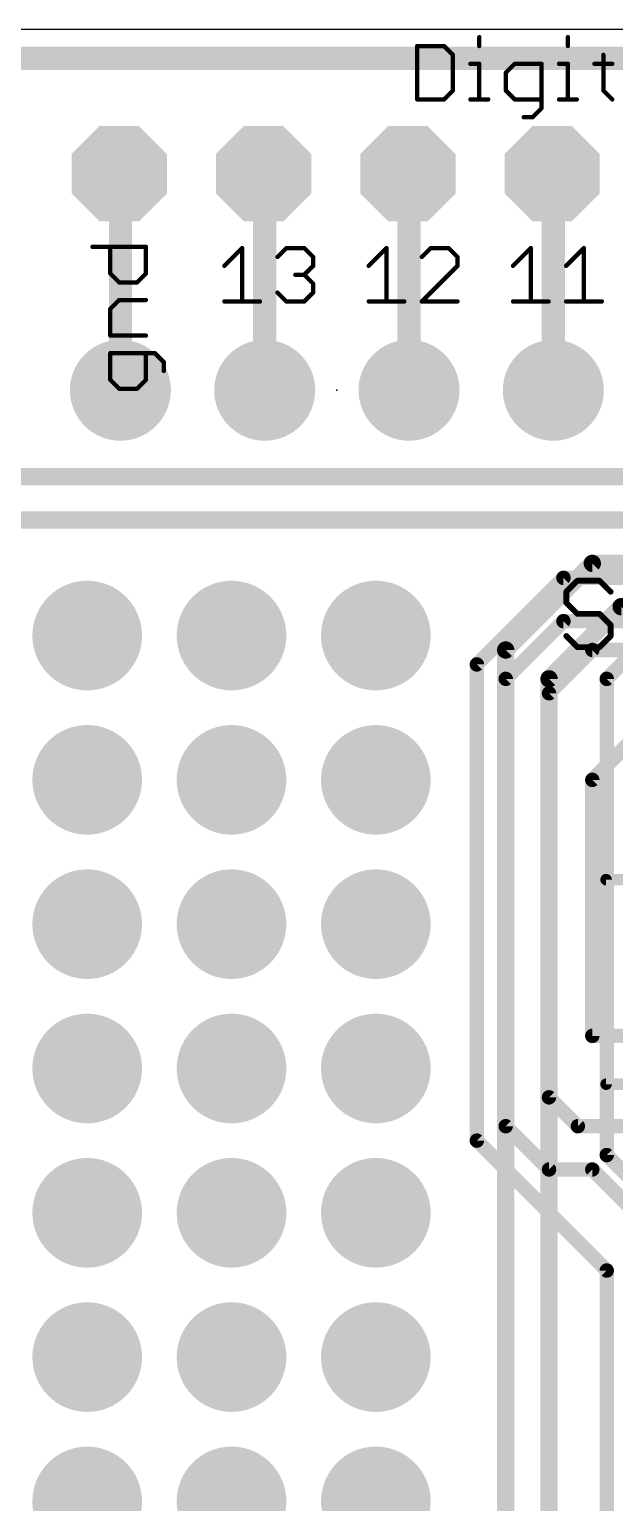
# Model space of a CAD drawing. Extents: x -16 to 117, y 0 to 53.
# Drawn here: x 8.64 to 18.93, y 27.41 to 53.34 of the extents above; entities that cross this region are included whole.
import ezdxf

# ---------------------------------------------------------------- set-up
doc = ezdxf.new("R2010")
doc.units = 0
for name, color, linetype in [('1', 12, 'CONTINUOUS'), ('16', 132, 'CONTINUOUS'), ('17', 110, 'CONTINUOUS'), ('18', 110, 'CONTINUOUS'), ('20', 53, 'CONTINUOUS'), ('21', 53, 'CONTINUOUS'), ('23', 53, 'CONTINUOUS'), ('51', 253, 'CONTINUOUS')]:
    doc.layers.add(name, color=color, linetype=linetype)

# ---------------------------------------------------------------- blocks, each defined once
blk = doc.blocks.new('RECT')
blk.add_solid([(-0.5, -0.5), (0.5, -0.5), (-0.5, 0.5), (0.5, 0.5)])
blk = doc.blocks.new('ROUNDP')
at = {"const_width": 0.5}
blk.add_lwpolyline([(0, -0.25, 1), (0, 0.25, 1), (0, -0.25)], format="xyb", dxfattribs=at)
blk = doc.blocks.new('OCTAGONP')
at = {"const_width": 0.5}
blk.add_lwpolyline([(-0.25, -0.1036), (-0.25, 0.1036), (-0.1036, 0.25), (0.1036, 0.25), (0.25, 0.1036), (0.25, -0.1036), (0.1036, -0.25), (-0.1036, -0.25), (-0.25, -0.1036), (-0.25, 0.1036)], dxfattribs=at)
blk = doc.blocks.new('ROUNDV')
at = {"const_width": 0.5}
blk.add_lwpolyline([(0, -0.25, 1), (0, 0.25, 1), (0, -0.25)], format="xyb", dxfattribs=at)

msp = doc.modelspace()

# ---------------------------------------------------------------- linework, layer by layer
at = {"layer": '1'}
for points, const_width in [([(10.2362, 50.8), (10.216, 50.8)], 0.4064), ([(10.2362, 46.99), (10.2362, 50.8)], 0.4064), ([(12.7762, 50.8), (12.756, 50.8)], 0.4064), ([(12.7762, 46.99), (12.7762, 50.8)], 0.4064), ([(15.3162, 50.8), (15.296, 50.8)], 0.4064), ([(15.3162, 46.99), (15.3162, 50.8)], 0.4064), ([(17.8562, 50.8), (17.836, 50.8)], 0.4064), ([(17.8562, 46.99), (17.8562, 50.8)], 0.4064), ([(27.94, 45.466), (6.6802, 45.466)], 0.3048), ([(26.162, 44.704), (3.1242, 44.704)], 0.3048), ([(16.51, 42.164), (18.034, 43.688)], 0.254), ([(18.034, 43.688), (25.654, 43.688)], 0.254), ([(17.018, 41.91), (18.034, 42.926)], 0.254), ([(18.034, 42.926), (25.4, 42.926)], 0.254), ([(17.78, 41.656), (18.542, 42.418)], 0.254), ([(18.542, 42.418), (21.59, 42.418)], 0.254), ([(16.51, 33.782), (16.51, 42.164)], 0.254), ([(17.018, 34.036), (17.018, 41.91)], 0.254), ([(17.78, 34.544), (17.78, 41.656)], 0.254), ([(18.542, 40.132), (19.939, 41.529)], 0.254), ([(18.542, 35.626), (18.542, 40.132)], 0.254), ([(19.685, 35.626), (18.542, 35.626)], 0.254), ([(18.288, 34.036), (17.78, 34.544)], 0.254), ([(17.78, 33.274), (17.018, 34.036)], 0.254), ([(19.304, 34.036), (18.288, 34.036)], 0.254), ([(18.796, 31.496), (16.51, 33.782)], 0.254), ([(18.542, 33.274), (17.78, 33.274)], 0.254), ([(19.558, 32.258), (18.542, 33.274)], 0.254), ([(18.796, 26.162), (18.796, 31.496)], 0.254)]:
    msp.add_lwpolyline(points, dxfattribs=dict(at, const_width=const_width))
for points, const_width in [([(10.216, 50.9016, 1), (10.216, 50.6984)], 0.2032), ([(10.3378, 50.8, 1), (10.1346, 50.8)], 0.2032), ([(10.2362, 50.6984, 1), (10.2362, 50.9016)], 0.2032), ([(12.756, 50.9016, 1), (12.756, 50.6984)], 0.2032), ([(12.8778, 50.8, 1), (12.6746, 50.8)], 0.2032), ([(12.7762, 50.6984, 1), (12.7762, 50.9016)], 0.2032), ([(15.296, 50.9016, 1), (15.296, 50.6984)], 0.2032), ([(15.4178, 50.8, 1), (15.2146, 50.8)], 0.2032), ([(15.3162, 50.6984, 1), (15.3162, 50.9016)], 0.2032), ([(17.836, 50.9016, 1), (17.836, 50.6984)], 0.2032), ([(17.9578, 50.8, 1), (17.7546, 50.8)], 0.2032), ([(17.8562, 50.6984, 1), (17.8562, 50.9016)], 0.2032), ([(10.1346, 46.99, 1), (10.3378, 46.99)], 0.2032), ([(12.6746, 46.99, 1), (12.8778, 46.99)], 0.2032), ([(15.2146, 46.99, 1), (15.4178, 46.99)], 0.2032), ([(17.7546, 46.99, 1), (17.9578, 46.99)], 0.2032), ([(18.034, 43.7515, 1), (18.034, 43.6245)], 0.127), ([(18.0789, 43.6431, 1), (17.9891, 43.7329)], 0.127), ([(18.034, 42.9895, 1), (18.034, 42.8625)], 0.127), ([(18.0789, 42.8811, 1), (17.9891, 42.9709)], 0.127), ([(18.542, 42.4815, 1), (18.542, 42.3545)], 0.127), ([(18.5869, 42.3731, 1), (18.4971, 42.4629)], 0.127), ([(16.5735, 42.164, 1), (16.4465, 42.164)], 0.127), ([(16.4651, 42.2089, 1), (16.5549, 42.1191)], 0.127), ([(17.0815, 41.91, 1), (16.9545, 41.91)], 0.127), ([(16.9731, 41.9549, 1), (17.0629, 41.8651)], 0.127), ([(17.8435, 41.656, 1), (17.7165, 41.656)], 0.127), ([(17.7351, 41.7009, 1), (17.8249, 41.6111)], 0.127), ([(18.6055, 40.132, 1), (18.4785, 40.132)], 0.127), ([(18.4971, 40.1769, 1), (18.5869, 40.0871)], 0.127), ([(18.542, 35.6895, 1), (18.542, 35.5625)], 0.127), ([(18.4785, 35.626, 1), (18.6055, 35.626)], 0.127), ([(17.8249, 34.5889, 1), (17.7351, 34.4991)], 0.127), ([(17.7165, 34.544, 1), (17.8435, 34.544)], 0.127), ([(17.0629, 34.0809, 1), (16.9731, 33.9911)], 0.127), ([(16.9545, 34.036, 1), (17.0815, 34.036)], 0.127), ([(18.288, 34.0995, 1), (18.288, 33.9725)], 0.127), ([(18.2431, 33.9911, 1), (18.3329, 34.0809)], 0.127), ([(16.5549, 33.8269, 1), (16.4651, 33.7371)], 0.127), ([(16.4465, 33.782, 1), (16.5735, 33.782)], 0.127), ([(17.78, 33.3375, 1), (17.78, 33.2105)], 0.127), ([(17.7351, 33.2291, 1), (17.8249, 33.3189)], 0.127), ([(18.5869, 33.3189, 1), (18.4971, 33.2291)], 0.127), ([(18.542, 33.2105, 1), (18.542, 33.3375)], 0.127), ([(18.8595, 31.496, 1), (18.7325, 31.496)], 0.127), ([(18.7511, 31.4511, 1), (18.8409, 31.5409)], 0.127)]:
    msp.add_lwpolyline(points, format="xyb", dxfattribs=dict(at, const_width=const_width))
at = {"layer": '16'}
for points, const_width in [([(52.436, 52.832), (0.366, 52.832)], 0.4064), ([(17.018, 42.418), (18.542, 43.942)], 0.3048), ([(18.542, 43.942), (29.718, 43.942)], 0.3048), ([(17.78, 41.91), (19.05, 43.18)], 0.3048), ([(19.05, 43.18), (27.432, 43.18)], 0.3048), ([(17.018, 9.398), (17.018, 42.418)], 0.3048), ([(18.796, 41.91), (19.304, 42.418)], 0.254), ([(17.78, 10.414), (17.78, 41.91)], 0.3048), ([(18.796, 33.528), (18.796, 41.91)], 0.254), ([(23.114, 29.21), (18.796, 33.528)], 0.254)]:
    msp.add_lwpolyline(points, dxfattribs=dict(at, const_width=const_width))
for points, const_width in [([(18.542, 44.0182, 1), (18.542, 43.8658)], 0.1524), ([(18.5959, 43.8881, 1), (18.4881, 43.9959)], 0.1524), ([(19.05, 43.2562, 1), (19.05, 43.1038)], 0.1524), ([(19.1039, 43.1261, 1), (18.9961, 43.2339)], 0.1524), ([(17.0942, 42.418, 1), (16.9418, 42.418)], 0.1524), ([(16.9641, 42.4719, 1), (17.0719, 42.3641)], 0.1524), ([(17.8562, 41.91, 1), (17.7038, 41.91)], 0.1524), ([(17.7261, 41.9639, 1), (17.8339, 41.8561)], 0.1524), ([(18.8595, 41.91, 1), (18.7325, 41.91)], 0.127), ([(18.7511, 41.9549, 1), (18.8409, 41.8651)], 0.127), ([(18.8409, 33.5729, 1), (18.7511, 33.4831)], 0.127), ([(18.7325, 33.528, 1), (18.8595, 33.528)], 0.127)]:
    msp.add_lwpolyline(points, format="xyb", dxfattribs=dict(at, const_width=const_width))
at = {"layer": '20'}
msp.add_line((114.46, 53.34), (3, 53.34), dxfattribs=at)
at = {"layer": '21'}
for points, const_width in [([(16.5534, 53.2055), (16.5534, 53.0487)], 0.0762), ([(18.1126, 53.2055), (18.1126, 53.0487)], 0.0762), ([(15.4611, 53.0487), (15.4611, 52.1081)], 0.0762), ([(15.9314, 53.0487), (15.4611, 53.0487)], 0.0762), ([(16.0882, 52.8919), (15.9314, 53.0487)], 0.0762), ([(16.0882, 52.2649), (16.0882, 52.8919)], 0.0762), ([(18.7363, 52.8919), (18.7363, 52.2649)], 0.0762), ([(16.3966, 52.7352), (16.5534, 52.7352)], 0.0762), ([(16.5534, 52.7352), (16.5534, 52.1081)], 0.0762), ([(17.1771, 52.7352), (17.0203, 52.5784)], 0.0762), ([(17.6474, 52.7352), (17.1771, 52.7352)], 0.0762), ([(17.6474, 51.9513), (17.6474, 52.7352)], 0.0762), ([(17.9558, 52.7352), (18.1126, 52.7352)], 0.0762), ([(18.1126, 52.7352), (18.1126, 52.1081)], 0.0762), ([(18.5795, 52.7352), (18.893, 52.7352)], 0.0762), ([(17.0203, 52.5784), (17.0203, 52.2649)], 0.0762), ([(15.4611, 52.1081), (15.9314, 52.1081)], 0.0762), ([(15.9314, 52.1081), (16.0882, 52.2649)], 0.0762), ([(16.3966, 52.1081), (16.7102, 52.1081)], 0.0762), ([(17.0203, 52.2649), (17.1771, 52.1081)], 0.0762), ([(17.1771, 52.1081), (17.6474, 52.1081)], 0.0762), ([(17.9558, 52.1081), (18.2693, 52.1081)], 0.0762), ([(18.7363, 52.2649), (18.893, 52.1081)], 0.0762), ([(17.4906, 51.7946), (17.6474, 51.9513)], 0.0762), ([(17.3338, 51.7946), (17.4906, 51.7946)], 0.0762), ([(9.7453, 49.5137), (10.6859, 49.5137)], 0.0762), ([(10.0588, 49.0433), (10.0588, 49.5137)], 0.0762), ([(10.6859, 49.5137), (10.6859, 49.0433)], 0.0762), ([(12.0661, 49.1792), (12.3796, 49.4927)], 0.0762), ([(12.3796, 49.4927), (12.3796, 48.5521)], 0.0762), ([(13.0016, 49.3359), (13.1583, 49.4927)], 0.0762), ([(13.1583, 49.4927), (13.4719, 49.4927)], 0.0762), ([(13.4719, 49.4927), (13.6287, 49.3359)], 0.0762), ([(14.6061, 49.1792), (14.9196, 49.4927)], 0.0762), ([(14.9196, 49.4927), (14.9196, 48.5521)], 0.0762), ([(15.6983, 49.4927), (15.5416, 49.3359)], 0.0762), ([(16.0119, 49.4927), (15.6983, 49.4927)], 0.0762), ([(16.1686, 49.3359), (16.0119, 49.4927)], 0.0762), ([(17.1461, 49.1792), (17.4596, 49.4927)], 0.0762), ([(17.4596, 49.4927), (17.4596, 48.5521)], 0.0762), ([(18.0816, 49.1792), (18.3951, 49.4927)], 0.0762), ([(18.3951, 49.4927), (18.3951, 48.5521)], 0.0762), ([(13.6287, 49.3359), (13.6287, 49.1792)], 0.0762), ([(16.1686, 49.1792), (16.1686, 49.3359)], 0.0762), ([(10.2156, 48.8866), (10.0588, 49.0433)], 0.0762), ([(10.6859, 49.0433), (10.5291, 48.8866)], 0.0762), ([(13.4719, 49.0224), (13.3151, 49.0224)], 0.0762), ([(13.6287, 49.1792), (13.4719, 49.0224)], 0.0762), ([(13.4719, 49.0224), (13.6287, 48.8656)], 0.0762), ([(15.5416, 48.5521), (16.1686, 49.1792)], 0.0762), ([(10.5291, 48.8866), (10.2156, 48.8866)], 0.0762), ([(13.1583, 48.5521), (13.0016, 48.7089)], 0.0762), ([(13.6287, 48.7089), (13.4719, 48.5521)], 0.0762), ([(13.6287, 48.8656), (13.6287, 48.7089)], 0.0762), ([(10.0588, 48.4214), (10.2156, 48.5781)], 0.0762), ([(10.2156, 48.5781), (10.6859, 48.5781)], 0.0762), ([(12.0661, 48.5521), (12.6931, 48.5521)], 0.0762), ([(13.4719, 48.5521), (13.1583, 48.5521)], 0.0762), ([(14.6061, 48.5521), (15.2331, 48.5521)], 0.0762), ([(16.1686, 48.5521), (15.5416, 48.5521)], 0.0762), ([(17.1461, 48.5521), (17.7731, 48.5521)], 0.0762), ([(18.0816, 48.5521), (18.7087, 48.5521)], 0.0762), ([(10.0588, 47.9511), (10.0588, 48.4214)], 0.0762), ([(10.6859, 47.9511), (10.0588, 47.9511)], 0.0762), ([(10.8427, 47.6426), (10.0588, 47.6426)], 0.0762), ([(10.0588, 47.6426), (10.0588, 47.1723)], 0.0762), ([(10.6859, 47.1723), (10.6859, 47.6426)], 0.0762), ([(10.9994, 47.4858), (10.8427, 47.6426)], 0.0762), ([(10.9994, 47.3291), (10.9994, 47.4858)], 0.0762), ([(10.0588, 47.1723), (10.2156, 47.0155)], 0.0762), ([(10.5291, 47.0155), (10.6859, 47.1723)], 0.0762), ([(10.2156, 47.0155), (10.5291, 47.0155)], 0.0762), ([(18.2797, 43.6382), (18.0848, 43.4433)], 0.1016), ([(18.6695, 43.6382), (18.2797, 43.6382)], 0.1016), ([(18.8644, 43.4433), (18.6695, 43.6382)], 0.1016), ([(18.0848, 43.4433), (18.0848, 43.2484)], 0.1016), ([(18.0848, 43.2484), (18.2797, 43.0535)], 0.1016), ([(18.2797, 43.0535), (18.6695, 43.0535)], 0.1016), ([(18.6695, 43.0535), (18.8644, 42.8586)], 0.1016), ([(18.8644, 42.8586), (18.8644, 42.6637)], 0.1016), ([(18.2797, 42.4688), (18.0848, 42.6637)], 0.1016), ([(18.8644, 42.6637), (18.6695, 42.4688)], 0.1016), ([(18.6695, 42.4688), (18.2797, 42.4688)], 0.1016), ([(18.785, 34.776), (18.785, 38.376)], 0.2032), ([(18.785, 38.376), (20.585, 38.376)], 0.2032), ([(20.585, 34.776), (18.785, 34.776)], 0.2032)]:
    msp.add_lwpolyline(points, dxfattribs=dict(at, const_width=const_width))
for points, const_width in [([(16.5724, 53.2055, 1), (16.5343, 53.2055)], 0.0381), ([(18.1316, 53.2055, 1), (18.0935, 53.2055)], 0.0381), ([(15.4802, 53.0487, 1), (15.4421, 53.0487)], 0.0381), ([(15.4611, 53.0678, 1), (15.4611, 53.0297)], 0.0381), ([(15.9449, 53.0622, 1), (15.9179, 53.0352)], 0.0381), ([(15.9314, 53.0297, 1), (15.9314, 53.0678)], 0.0381), ([(16.1072, 52.8919, 1), (16.0691, 52.8919)], 0.0381), ([(16.0747, 52.8785, 1), (16.1016, 52.9054)], 0.0381), ([(16.5343, 53.0487, 1), (16.5724, 53.0487)], 0.0381), ([(18.0935, 53.0487, 1), (18.1316, 53.0487)], 0.0381), ([(18.7553, 52.8919, 1), (18.7172, 52.8919)], 0.0381), ([(16.3966, 52.7542, 1), (16.3966, 52.7161)], 0.0381), ([(16.5724, 52.7352, 1), (16.5343, 52.7352)], 0.0381), ([(16.5534, 52.7161, 1), (16.5534, 52.7542)], 0.0381), ([(17.1771, 52.7542, 1), (17.1771, 52.7161)], 0.0381), ([(17.1905, 52.7217, 1), (17.1636, 52.7486)], 0.0381), ([(17.6664, 52.7352, 1), (17.6283, 52.7352)], 0.0381), ([(17.6474, 52.7161, 1), (17.6474, 52.7542)], 0.0381), ([(17.9558, 52.7542, 1), (17.9558, 52.7161)], 0.0381), ([(18.1316, 52.7352, 1), (18.0935, 52.7352)], 0.0381), ([(18.1126, 52.7161, 1), (18.1126, 52.7542)], 0.0381), ([(18.5795, 52.7542, 1), (18.5795, 52.7161)], 0.0381), ([(18.893, 52.7161, 1), (18.893, 52.7542)], 0.0381), ([(17.0393, 52.5784, 1), (17.0012, 52.5784)], 0.0381), ([(17.0068, 52.5919, 1), (17.0338, 52.5649)], 0.0381), ([(15.4611, 52.1272, 1), (15.4611, 52.0891)], 0.0381), ([(15.4421, 52.1081, 1), (15.4802, 52.1081)], 0.0381), ([(15.9179, 52.1216, 1), (15.9449, 52.0946)], 0.0381), ([(15.9314, 52.0891, 1), (15.9314, 52.1272)], 0.0381), ([(16.0691, 52.2649, 1), (16.1072, 52.2649)], 0.0381), ([(16.1016, 52.2514, 1), (16.0747, 52.2783)], 0.0381), ([(16.3966, 52.1272, 1), (16.3966, 52.0891)], 0.0381), ([(16.5343, 52.1081, 1), (16.5724, 52.1081)], 0.0381), ([(16.7102, 52.0891, 1), (16.7102, 52.1272)], 0.0381), ([(17.0338, 52.2783, 1), (17.0068, 52.2514)], 0.0381), ([(17.0012, 52.2649, 1), (17.0393, 52.2649)], 0.0381), ([(17.1771, 52.1272, 1), (17.1771, 52.0891)], 0.0381), ([(17.1636, 52.0946, 1), (17.1905, 52.1216)], 0.0381), ([(17.6474, 52.0891, 1), (17.6474, 52.1272)], 0.0381), ([(17.9558, 52.1272, 1), (17.9558, 52.0891)], 0.0381), ([(18.0935, 52.1081, 1), (18.1316, 52.1081)], 0.0381), ([(18.2693, 52.0891, 1), (18.2693, 52.1272)], 0.0381), ([(18.7172, 52.2649, 1), (18.7553, 52.2649)], 0.0381), ([(18.7497, 52.2783, 1), (18.7228, 52.2514)], 0.0381), ([(18.8796, 52.0946, 1), (18.9065, 52.1216)], 0.0381), ([(17.6283, 51.9513, 1), (17.6664, 51.9513)], 0.0381), ([(17.6608, 51.9379, 1), (17.6339, 51.9648)], 0.0381), ([(17.3338, 51.8136, 1), (17.3338, 51.7755)], 0.0381), ([(17.4771, 51.808, 1), (17.5041, 51.7811)], 0.0381), ([(17.4906, 51.7755, 1), (17.4906, 51.8136)], 0.0381), ([(9.7453, 49.5327, 1), (9.7453, 49.4946)], 0.0381), ([(10.0779, 49.5137, 1), (10.0398, 49.5137)], 0.0381), ([(10.705, 49.5137, 1), (10.6669, 49.5137)], 0.0381), ([(10.6859, 49.4946, 1), (10.6859, 49.5327)], 0.0381), ([(12.3986, 49.4927, 1), (12.3605, 49.4927)], 0.0381), ([(12.3931, 49.4792, 1), (12.3661, 49.5062)], 0.0381), ([(13.1583, 49.5118, 1), (13.1583, 49.4737)], 0.0381), ([(13.1718, 49.4792, 1), (13.1449, 49.5062)], 0.0381), ([(13.4854, 49.5062, 1), (13.4584, 49.4792)], 0.0381), ([(13.4719, 49.4737, 1), (13.4719, 49.5118)], 0.0381), ([(14.9386, 49.4927, 1), (14.9005, 49.4927)], 0.0381), ([(14.9331, 49.4792, 1), (14.9061, 49.5062)], 0.0381), ([(15.6983, 49.5118, 1), (15.6983, 49.4737)], 0.0381), ([(15.7118, 49.4792, 1), (15.6849, 49.5062)], 0.0381), ([(16.0254, 49.5062, 1), (15.9984, 49.4792)], 0.0381), ([(16.0119, 49.4737, 1), (16.0119, 49.5118)], 0.0381), ([(17.4786, 49.4927, 1), (17.4405, 49.4927)], 0.0381), ([(17.4731, 49.4792, 1), (17.4461, 49.5062)], 0.0381), ([(18.4142, 49.4927, 1), (18.3761, 49.4927)], 0.0381), ([(18.4086, 49.4792, 1), (18.3816, 49.5062)], 0.0381), ([(12.9881, 49.3494, 1), (13.0151, 49.3225)], 0.0381), ([(13.6477, 49.3359, 1), (13.6096, 49.3359)], 0.0381), ([(13.6152, 49.3225, 1), (13.6421, 49.3494)], 0.0381), ([(15.5281, 49.3494, 1), (15.5551, 49.3225)], 0.0381), ([(16.1877, 49.3359, 1), (16.1496, 49.3359)], 0.0381), ([(16.1552, 49.3225, 1), (16.1821, 49.3494)], 0.0381), ([(10.0398, 49.0433, 1), (10.0779, 49.0433)], 0.0381), ([(10.0723, 49.0568, 1), (10.0454, 49.0299)], 0.0381), ([(10.6669, 49.0433, 1), (10.705, 49.0433)], 0.0381), ([(10.6994, 49.0299, 1), (10.6724, 49.0568)], 0.0381), ([(12.0526, 49.1926, 1), (12.0795, 49.1657)], 0.0381), ([(13.3151, 49.0415, 1), (13.3151, 49.0034)], 0.0381), ([(13.4854, 49.0359, 1), (13.4584, 49.0089)], 0.0381), ([(13.4584, 49.0359, 1), (13.4854, 49.0089)], 0.0381), ([(13.4719, 49.0034, 1), (13.4719, 49.0415)], 0.0381), ([(13.6096, 49.1792, 1), (13.6477, 49.1792)], 0.0381), ([(13.6421, 49.1657, 1), (13.6152, 49.1926)], 0.0381), ([(14.5926, 49.1926, 1), (14.6195, 49.1657)], 0.0381), ([(16.1496, 49.1792, 1), (16.1877, 49.1792)], 0.0381), ([(16.1821, 49.1657, 1), (16.1552, 49.1926)], 0.0381), ([(17.1326, 49.1926, 1), (17.1595, 49.1657)], 0.0381), ([(18.0681, 49.1926, 1), (18.0951, 49.1657)], 0.0381), ([(10.2156, 48.9056, 1), (10.2156, 48.8675)], 0.0381), ([(10.2021, 48.8731, 1), (10.2291, 48.9001)], 0.0381), ([(10.5157, 48.9001, 1), (10.5426, 48.8731)], 0.0381), ([(10.5291, 48.8675, 1), (10.5291, 48.9056)], 0.0381), ([(13.0151, 48.7223, 1), (12.9881, 48.6954)], 0.0381), ([(13.6477, 48.8656, 1), (13.6096, 48.8656)], 0.0381), ([(13.6152, 48.8522, 1), (13.6421, 48.8791)], 0.0381), ([(13.6421, 48.6954, 1), (13.6152, 48.7223)], 0.0381), ([(10.2156, 48.5972, 1), (10.2156, 48.5591)], 0.0381), ([(10.2291, 48.5647, 1), (10.2021, 48.5916)], 0.0381), ([(10.6859, 48.5591, 1), (10.6859, 48.5972)], 0.0381), ([(12.0661, 48.5712, 1), (12.0661, 48.5331)], 0.0381), ([(12.3605, 48.5521, 1), (12.3986, 48.5521)], 0.0381), ([(12.6931, 48.5331, 1), (12.6931, 48.5712)], 0.0381), ([(13.1583, 48.5712, 1), (13.1583, 48.5331)], 0.0381), ([(13.1449, 48.5386, 1), (13.1718, 48.5656)], 0.0381), ([(13.4584, 48.5656, 1), (13.4854, 48.5386)], 0.0381), ([(13.4719, 48.5331, 1), (13.4719, 48.5712)], 0.0381), ([(13.6096, 48.7089, 1), (13.6477, 48.7089)], 0.0381), ([(14.6061, 48.5712, 1), (14.6061, 48.5331)], 0.0381), ([(14.9005, 48.5521, 1), (14.9386, 48.5521)], 0.0381), ([(15.2331, 48.5331, 1), (15.2331, 48.5712)], 0.0381), ([(15.5416, 48.5712, 1), (15.5416, 48.5331)], 0.0381), ([(15.5281, 48.5656, 1), (15.5551, 48.5386)], 0.0381), ([(16.1686, 48.5331, 1), (16.1686, 48.5712)], 0.0381), ([(17.1461, 48.5712, 1), (17.1461, 48.5331)], 0.0381), ([(17.4405, 48.5521, 1), (17.4786, 48.5521)], 0.0381), ([(17.7731, 48.5331, 1), (17.7731, 48.5712)], 0.0381), ([(18.0816, 48.5712, 1), (18.0816, 48.5331)], 0.0381), ([(18.3761, 48.5521, 1), (18.4142, 48.5521)], 0.0381), ([(18.7087, 48.5331, 1), (18.7087, 48.5712)], 0.0381), ([(10.0779, 48.4214, 1), (10.0398, 48.4214)], 0.0381), ([(10.0454, 48.4348, 1), (10.0723, 48.4079)], 0.0381), ([(10.0588, 47.9701, 1), (10.0588, 47.932)], 0.0381), ([(10.0398, 47.9511, 1), (10.0779, 47.9511)], 0.0381), ([(10.6859, 47.932, 1), (10.6859, 47.9701)], 0.0381), ([(10.0588, 47.6617, 1), (10.0588, 47.6236)], 0.0381), ([(10.0779, 47.6426, 1), (10.0398, 47.6426)], 0.0381), ([(10.705, 47.6426, 1), (10.6669, 47.6426)], 0.0381), ([(10.8561, 47.6561, 1), (10.8292, 47.6291)], 0.0381), ([(10.8427, 47.6236, 1), (10.8427, 47.6617)], 0.0381), ([(11.0185, 47.4858, 1), (10.9804, 47.4858)], 0.0381), ([(10.986, 47.4724, 1), (11.0129, 47.4993)], 0.0381), ([(10.0723, 47.1858, 1), (10.0454, 47.1588)], 0.0381), ([(10.0398, 47.1723, 1), (10.0779, 47.1723)], 0.0381), ([(10.6669, 47.1723, 1), (10.705, 47.1723)], 0.0381), ([(10.6994, 47.1588, 1), (10.6724, 47.1858)], 0.0381), ([(10.9804, 47.3291, 1), (11.0185, 47.3291)], 0.0381), ([(10.2156, 47.0346, 1), (10.2156, 46.9965)], 0.0381), ([(10.2021, 47.0021, 1), (10.2291, 47.029)], 0.0381), ([(10.5157, 47.029, 1), (10.5426, 47.0021)], 0.0381), ([(10.5291, 46.9965, 1), (10.5291, 47.0346)], 0.0381), ([(18.2797, 43.6636, 1), (18.2797, 43.6128)], 0.0508), ([(18.2977, 43.6202, 1), (18.2617, 43.6562)], 0.0508), ([(18.6875, 43.6562, 1), (18.6515, 43.6202)], 0.0508), ([(18.6695, 43.6128, 1), (18.6695, 43.6636)], 0.0508), ([(18.0668, 43.4613, 1), (18.1028, 43.4253)], 0.0508), ([(18.1102, 43.4433, 1), (18.0594, 43.4433)], 0.0508), ([(18.8464, 43.4253, 1), (18.8824, 43.4613)], 0.0508), ([(18.1028, 43.2664, 1), (18.0668, 43.2304)], 0.0508), ([(18.0594, 43.2484, 1), (18.1102, 43.2484)], 0.0508), ([(18.2797, 43.0789, 1), (18.2797, 43.0281)], 0.0508), ([(18.2617, 43.0355, 1), (18.2977, 43.0715)], 0.0508), ([(18.6875, 43.0715, 1), (18.6515, 43.0355)], 0.0508), ([(18.6695, 43.0281, 1), (18.6695, 43.0789)], 0.0508), ([(18.8898, 42.8586, 1), (18.839, 42.8586)], 0.0508), ([(18.8464, 42.8406, 1), (18.8824, 42.8766)], 0.0508), ([(18.1028, 42.6817, 1), (18.0668, 42.6457)], 0.0508), ([(18.839, 42.6637, 1), (18.8898, 42.6637)], 0.0508), ([(18.8824, 42.6457, 1), (18.8464, 42.6817)], 0.0508), ([(18.2797, 42.4942, 1), (18.2797, 42.4434)], 0.0508), ([(18.2617, 42.4508, 1), (18.2977, 42.4868)], 0.0508), ([(18.6515, 42.4868, 1), (18.6875, 42.4508)], 0.0508), ([(18.6695, 42.4434, 1), (18.6695, 42.4942)], 0.0508), ([(18.8358, 38.376, 1), (18.7342, 38.376)], 0.1016), ([(18.785, 38.4268, 1), (18.785, 38.3252)], 0.1016), ([(18.785, 34.8268, 1), (18.785, 34.7252)], 0.1016), ([(18.7342, 34.776, 1), (18.8358, 34.776)], 0.1016)]:
    msp.add_lwpolyline(points, format="xyb", dxfattribs=dict(at, const_width=const_width))
at = {"layer": '23'}
msp.add_point((14.0462, 46.99), dxfattribs=at)
at = {"layer": '51'}
msp.add_line((48.316, 53.34), (-16.2, 53.34), dxfattribs=at)

# ---------------------------------------------------------------- block references
at = {"layer": '17', "xscale": 1.6764, "yscale": 1.6764}
for p in [(10.216, 50.8), (10.216, 50.8), (12.756, 50.8), (12.756, 50.8), (15.296, 50.8), (15.296, 50.8), (17.836, 50.8), (17.836, 50.8)]:
    msp.add_blockref('OCTAGONP', p, dxfattribs=at)
at = {"layer": '17', "xscale": 1.778, "yscale": 1.778, "rotation": 90}
for p in [(10.2362, 46.99), (10.2362, 46.99), (12.7762, 46.99), (12.7762, 46.99), (15.3162, 46.99), (15.3162, 46.99), (17.8562, 46.99), (17.8562, 46.99)]:
    msp.add_blockref('ROUNDP', p, dxfattribs=at)
at = {"layer": '18', "xscale": 1.9304, "yscale": 1.9304}
for p in [(9.652, 42.672), (9.652, 42.672), (12.192, 42.672), (12.192, 42.672), (14.732, 42.672), (14.732, 42.672), (9.652, 40.132), (9.652, 40.132), (12.192, 40.132), (12.192, 40.132), (14.732, 40.132), (14.732, 40.132), (9.652, 37.592), (9.652, 37.592), (12.192, 37.592), (12.192, 37.592), (14.732, 37.592), (14.732, 37.592), (9.652, 35.052), (9.652, 35.052), (12.192, 35.052), (12.192, 35.052), (14.732, 35.052), (14.732, 35.052), (9.652, 32.512), (9.652, 32.512), (12.192, 32.512), (12.192, 32.512), (14.732, 32.512), (14.732, 32.512), (9.652, 29.972), (9.652, 29.972), (12.192, 29.972), (12.192, 29.972), (14.732, 29.972), (14.732, 29.972), (9.652, 27.432), (9.652, 27.432), (12.192, 27.432), (12.192, 27.432), (14.732, 27.432), (14.732, 27.432)]:
    msp.add_blockref('ROUNDV', p, dxfattribs=at)
at = {"layer": '51', "xscale": 0.508, "yscale": 0.508}
for p in [(10.2362, 46.99), (12.7762, 46.99), (15.3162, 46.99), (17.8562, 46.99)]:
    msp.add_blockref('RECT', p, dxfattribs=at)

doc.saveas('drawing.dxf')
